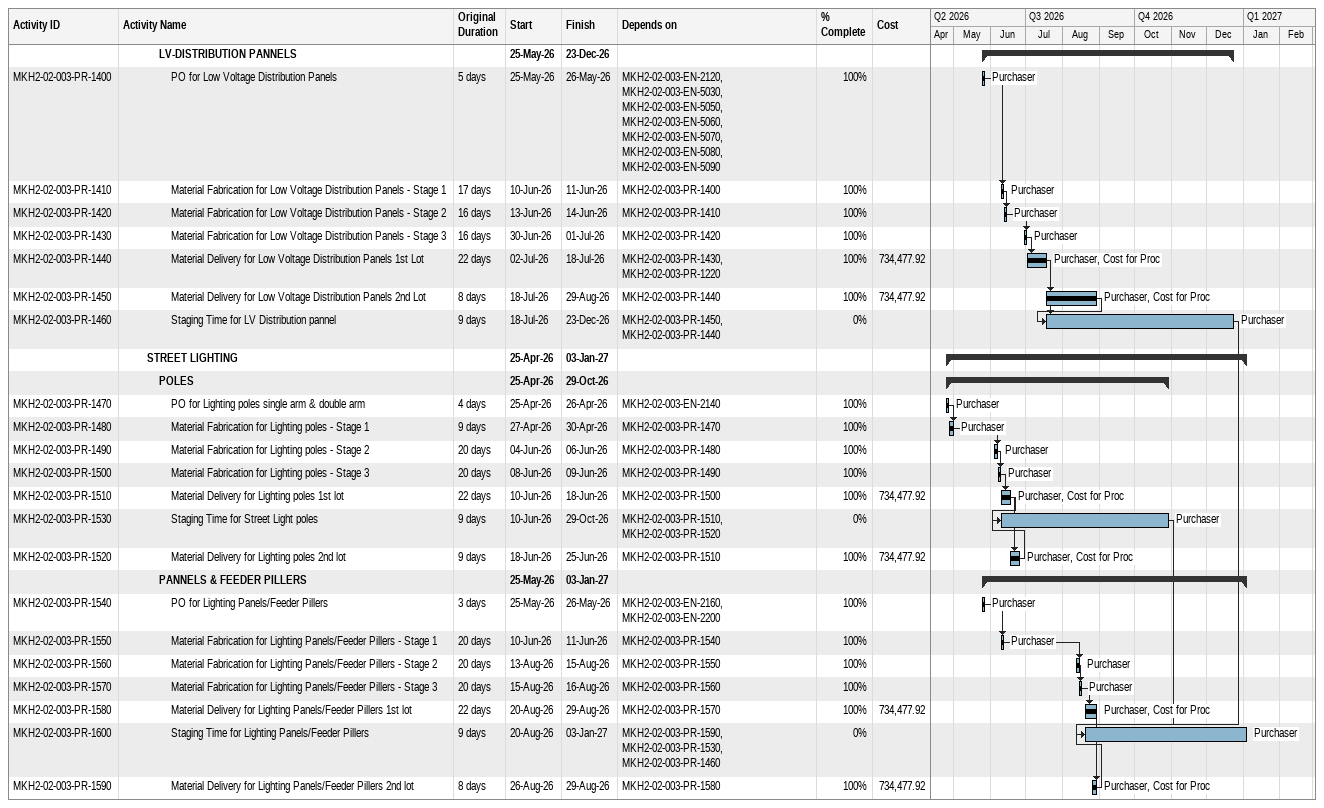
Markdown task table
| ID | Level | Task | Original duration | Start | Finish | Predecessors | Resources | % complete | Cost |
|---|---|---|---|---|---|---|---|---|---|
|  | 4 | **LV-DISTRIBUTION PANNELS** |  | 2026-05-25 | 2026-12-23 |  |  |  |  |
| MKH2-02-003-PR-1400 | 5 | PO for Low Voltage Distribution Panels | 5d | 2026-05-25 | 2026-05-26 | MKH2-02-003-EN-2120, MKH2-02-003-EN-5030, MKH2-02-003-EN-5050, MKH2-02-003-EN-5060, MKH2-02-003-EN-5070, MKH2-02-003-EN-5080, MKH2-02-003-EN-5090 | Purchaser | 100 |  |
| MKH2-02-003-PR-1410 | 5 | Material Fabrication for Low Voltage Distribution Panels - Stage 1 | 17d | 2026-06-10 | 2026-06-11 | MKH2-02-003-PR-1400 | Purchaser | 100 |  |
| MKH2-02-003-PR-1420 | 5 | Material Fabrication for Low Voltage Distribution Panels - Stage 2 | 16d | 2026-06-13 | 2026-06-14 | MKH2-02-003-PR-1410 | Purchaser | 100 |  |
| MKH2-02-003-PR-1430 | 5 | Material Fabrication for Low Voltage Distribution Panels - Stage 3 | 16d | 2026-06-30 | 2026-07-01 | MKH2-02-003-PR-1420 | Purchaser | 100 |  |
| MKH2-02-003-PR-1440 | 5 | Material Delivery for Low Voltage Distribution Panels 1st Lot | 22d | 2026-07-02 | 2026-07-18 | MKH2-02-003-PR-1430, MKH2-02-003-PR-1220 | Purchaser, Cost for Proc | 100 | 734477.92 |
| MKH2-02-003-PR-1450 | 5 | Material Delivery for Low Voltage Distribution Panels 2nd Lot | 8d | 2026-07-18 | 2026-08-29 | MKH2-02-003-PR-1440 | Purchaser, Cost for Proc | 100 | 734477.92 |
| MKH2-02-003-PR-1460 | 5 | Staging Time for LV Distribution pannel | 9d | 2026-07-18 | 2026-12-23 | MKH2-02-003-PR-1450, MKH2-02-003-PR-1440 | Purchaser | 0 |  |
|  | 3 | **STREET LIGHTING** |  | 2026-04-25 | 2027-01-03 |  |  |  |  |
|  | 4 | **POLES** |  | 2026-04-25 | 2026-10-29 |  |  |  |  |
| MKH2-02-003-PR-1470 | 5 | PO for Lighting poles single arm & double arm | 4d | 2026-04-25 | 2026-04-26 | MKH2-02-003-EN-2140 | Purchaser | 100 |  |
| MKH2-02-003-PR-1480 | 5 | Material Fabrication for Lighting poles - Stage 1 | 9d | 2026-04-27 | 2026-04-30 | MKH2-02-003-PR-1470 | Purchaser | 100 |  |
| MKH2-02-003-PR-1490 | 5 | Material Fabrication for Lighting poles - Stage 2 | 20d | 2026-06-04 | 2026-06-06 | MKH2-02-003-PR-1480 | Purchaser | 100 |  |
| MKH2-02-003-PR-1500 | 5 | Material Fabrication for Lighting poles - Stage 3 | 20d | 2026-06-08 | 2026-06-09 | MKH2-02-003-PR-1490 | Purchaser | 100 |  |
| MKH2-02-003-PR-1510 | 5 | Material Delivery for Lighting poles 1st lot | 22d | 2026-06-10 | 2026-06-18 | MKH2-02-003-PR-1500 | Purchaser, Cost for Proc | 100 | 734477.92 |
| MKH2-02-003-PR-1530 | 5 | Staging Time for Street Light poles | 9d | 2026-06-10 | 2026-10-29 | MKH2-02-003-PR-1510, MKH2-02-003-PR-1520 | Purchaser | 0 |  |
| MKH2-02-003-PR-1520 | 5 | Material Delivery for Lighting poles 2nd lot | 9d | 2026-06-18 | 2026-06-25 | MKH2-02-003-PR-1510 | Purchaser, Cost for Proc | 100 | 734477.92 |
|  | 4 | **PANNELS & FEEDER PILLERS** |  | 2026-05-25 | 2027-01-03 |  |  |  |  |
| MKH2-02-003-PR-1540 | 5 | PO for Lighting Panels/Feeder Pillers | 3d | 2026-05-25 | 2026-05-26 | MKH2-02-003-EN-2160, MKH2-02-003-EN-2200 | Purchaser | 100 |  |
| MKH2-02-003-PR-1550 | 5 | Material Fabrication for Lighting Panels/Feeder Pillers - Stage 1 | 20d | 2026-06-10 | 2026-06-11 | MKH2-02-003-PR-1540 | Purchaser | 100 |  |
| MKH2-02-003-PR-1560 | 5 | Material Fabrication for Lighting Panels/Feeder Pillers - Stage 2 | 20d | 2026-08-13 | 2026-08-15 | MKH2-02-003-PR-1550 | Purchaser | 100 |  |
| MKH2-02-003-PR-1570 | 5 | Material Fabrication for Lighting Panels/Feeder Pillers - Stage 3 | 20d | 2026-08-15 | 2026-08-16 | MKH2-02-003-PR-1560 | Purchaser | 100 |  |
| MKH2-02-003-PR-1580 | 5 | Material Delivery for Lighting Panels/Feeder Pillers 1st lot | 22d | 2026-08-20 | 2026-08-29 | MKH2-02-003-PR-1570 | Purchaser, Cost for Proc | 100 | 734477.92 |
| MKH2-02-003-PR-1600 | 5 | Staging Time for Lighting Panels/Feeder Pillers | 9d | 2026-08-20 | 2027-01-03 | MKH2-02-003-PR-1590, MKH2-02-003-PR-1530, MKH2-02-003-PR-1460 | Purchaser | 0 |  |
| MKH2-02-003-PR-1590 | 5 | Material Delivery for Lighting Panels/Feeder Pillers 2nd lot | 8d | 2026-08-26 | 2026-08-29 | MKH2-02-003-PR-1580 | Purchaser, Cost for Proc | 100 | 734477.92 |
